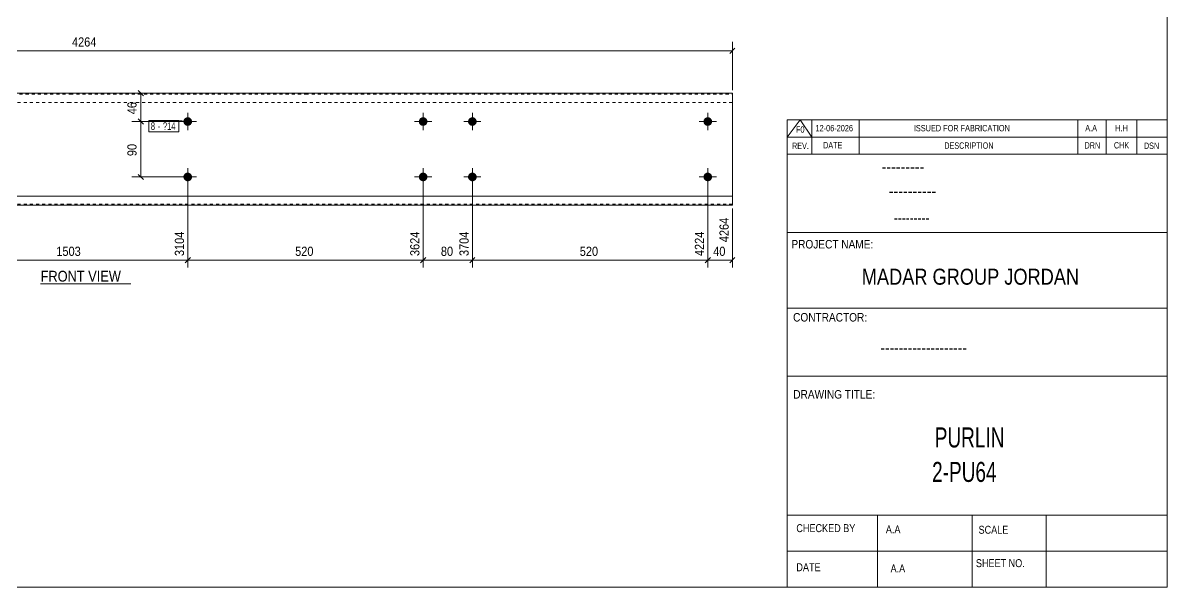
# Model space of a CAD drawing. Header units: millimetres. Extents: x 2 to 579, y 1 to 405.
# Drawn here: x 207.2 to 579, y 5 to 188.3 of the extents above; entities that cross this region are included whole.
import ezdxf

# ---------------------------------------------------------------- set-up
doc = ezdxf.new("R2010")
doc.units = ezdxf.units.MM
doc.linetypes.add('XKITLINE00', pattern=[0])
doc.linetypes.add('XKITLINE01', pattern=[4, 1, -1, 1, -1])
for name, color, linetype, lineweight in [('Bolt', 3, 'Continuous', 0), ('BoltMark', 7, 'Continuous', 0), ('Dimensions', 7, 'Continuous', 0), ('DrawingSheet', 5, 'Continuous', 0), ('OtherObjectType', 7, 'Continuous', 0), ('Part', 2, 'Continuous', 0)]:
    doc.layers.add(name, color=color, linetype=linetype, lineweight=lineweight)
doc.styles.add('@ARIAL_UNICODE_MS_BOLD', font='ARIAL.TTF')
doc.styles.add('ARIAL', font='ARIAL.TTF')
doc.styles.add('ARIAL_NARROW', font='ARIALN.TTF')
doc.styles.add('COMIC_SANS_MS_BOLD', font='COMICBD.TTF')
doc.styles.add('SWIS721_EX_BT', font='ARIAL.TTF')
doc.styles.add('SWISSE', font='ARIAL.TTF')

# ---------------------------------------------------------------- blocks, each defined once
blk = doc.blocks.new('*A3')
at = {"layer": 'Bolt'}
for points in [[(262.17, 156.2), (262.17, 156.17), (262.17, 156.13), (262.16, 156.1), (262.16, 156.06), (262.15, 156.03), (262.15, 156), (262.14, 155.96), (262.14, 155.93), (262.13, 155.9), (262.12, 155.86), (262.11, 155.83), (262.1, 155.8), (262.09, 155.76), (262.08, 155.73), (262.06, 155.7), (262.05, 155.67), (262.04, 155.64), (262.02, 155.61), (262, 155.58), (261.99, 155.55), (261.97, 155.52), (261.95, 155.49), (261.93, 155.46), (261.91, 155.43), (261.89, 155.4), (261.87, 155.37), (261.85, 155.35), (261.83, 155.32), (261.81, 155.3), (261.78, 155.27), (261.76, 155.25), (261.74, 155.22), (261.71, 155.2), (261.68, 155.18), (261.66, 155.15), (261.63, 155.13), (261.6, 155.11), (261.58, 155.09), (261.55, 155.07), (261.52, 155.05), (261.49, 155.03), (261.46, 155.02), (261.43, 155), (261.4, 154.99), (261.37, 154.97), (261.34, 154.96), (261.31, 154.94), (261.27, 154.93), (261.24, 154.92), (261.21, 154.91), (261.18, 154.9), (261.14, 154.89), (261.11, 154.88), (261.08, 154.87), (261.04, 154.86), (261.01, 154.86), (260.98, 154.85), (260.94, 154.85), (260.91, 154.84), (260.87, 154.84), (260.84, 154.84), (260.8, 154.84), (260.77, 154.84), (260.74, 154.84), (260.7, 154.84), (260.67, 154.84), (260.63, 154.84), (260.6, 154.85), (260.56, 154.85), (260.53, 154.86), (260.5, 154.86), (260.46, 154.87), (260.43, 154.88), (260.4, 154.89), (260.36, 154.9), (260.33, 154.91), (260.3, 154.92), (260.27, 154.93), (260.23, 154.94), (260.2, 154.96), (260.17, 154.97), (260.14, 154.99), (260.11, 155), (260.08, 155.02), (260.05, 155.03), (260.02, 155.05), (259.99, 155.07), (259.96, 155.09), (259.94, 155.11), (259.91, 155.13), (259.88, 155.15), (259.86, 155.18), (259.83, 155.2), (259.8, 155.22), (259.78, 155.25), (259.76, 155.27), (259.73, 155.3), (259.71, 155.32), (259.69, 155.35), (259.67, 155.37), (259.65, 155.4), (259.63, 155.43), (259.61, 155.46), (259.59, 155.49), (259.57, 155.52), (259.55, 155.55), (259.53, 155.58), (259.52, 155.61), (259.5, 155.64), (259.49, 155.67), (259.48, 155.7), (259.46, 155.73), (259.45, 155.76), (259.44, 155.8), (259.43, 155.83), (259.42, 155.86), (259.41, 155.9), (259.4, 155.93), (259.4, 155.96), (259.39, 156), (259.38, 156.03), (259.38, 156.06), (259.38, 156.1), (259.37, 156.13), (259.37, 156.17), (259.37, 156.2), (259.37, 156.24), (259.37, 156.27), (259.37, 156.3), (259.37, 156.34), (259.38, 156.37), (259.38, 156.41), (259.38, 156.44), (259.39, 156.48), (259.4, 156.51), (259.4, 156.54), (259.41, 156.58), (259.42, 156.61), (259.43, 156.64), (259.44, 156.67), (259.45, 156.71), (259.46, 156.74), (259.48, 156.77), (259.49, 156.8), (259.5, 156.83), (259.52, 156.87), (259.53, 156.9), (259.55, 156.93), (259.57, 156.96), (259.59, 156.98), (259.61, 157.01), (259.63, 157.04), (259.65, 157.07), (259.67, 157.1), (259.69, 157.12), (259.71, 157.15), (259.73, 157.18), (259.76, 157.2), (259.78, 157.23), (259.8, 157.25), (259.83, 157.27), (259.86, 157.3), (259.88, 157.32), (259.91, 157.34), (259.94, 157.36), (259.96, 157.38), (259.99, 157.4), (260.02, 157.42), (260.05, 157.44), (260.08, 157.45), (260.11, 157.47), (260.14, 157.49), (260.17, 157.5), (260.2, 157.52), (260.23, 157.53), (260.27, 157.54), (260.3, 157.55), (260.33, 157.57), (260.36, 157.58), (260.4, 157.59), (260.43, 157.59), (260.46, 157.6), (260.5, 157.61), (260.53, 157.62), (260.56, 157.62), (260.6, 157.63), (260.63, 157.63), (260.67, 157.63), (260.7, 157.63), (260.74, 157.64), (260.77, 157.64), (260.8, 157.64), (260.84, 157.63), (260.87, 157.63), (260.91, 157.63), (260.94, 157.63), (260.98, 157.62), (261.01, 157.62), (261.04, 157.61), (261.08, 157.6), (261.11, 157.59), (261.14, 157.59), (261.18, 157.58), (261.21, 157.57), (261.24, 157.55), (261.27, 157.54), (261.31, 157.53), (261.34, 157.52), (261.37, 157.5), (261.4, 157.49), (261.43, 157.47), (261.46, 157.45), (261.49, 157.44), (261.52, 157.42), (261.55, 157.4), (261.58, 157.38), (261.6, 157.36), (261.63, 157.34), (261.66, 157.32), (261.68, 157.3), (261.71, 157.27), (261.74, 157.25), (261.76, 157.23), (261.78, 157.2), (261.81, 157.18), (261.83, 157.15), (261.85, 157.12), (261.87, 157.1), (261.89, 157.07), (261.91, 157.04), (261.93, 157.01), (261.95, 156.98), (261.97, 156.96), (261.99, 156.93), (262, 156.9), (262.02, 156.87), (262.04, 156.83), (262.05, 156.8), (262.06, 156.77), (262.08, 156.74), (262.09, 156.71), (262.1, 156.67), (262.11, 156.64), (262.12, 156.61), (262.13, 156.58), (262.14, 156.54), (262.14, 156.51), (262.15, 156.48), (262.15, 156.44), (262.16, 156.41), (262.16, 156.37), (262.17, 156.34), (262.17, 156.3), (262.17, 156.27), (262.17, 156.24)], [(431.14, 156.2), (431.14, 156.17), (431.14, 156.13), (431.14, 156.1), (431.13, 156.06), (431.13, 156.03), (431.12, 156), (431.12, 155.96), (431.11, 155.93), (431.1, 155.9), (431.09, 155.86), (431.09, 155.83), (431.07, 155.8), (431.06, 155.76), (431.05, 155.73), (431.04, 155.7), (431.03, 155.67), (431.01, 155.64), (431, 155.61), (430.98, 155.58), (430.96, 155.55), (430.95, 155.52), (430.93, 155.49), (430.91, 155.46), (430.89, 155.43), (430.87, 155.4), (430.85, 155.37), (430.83, 155.35), (430.81, 155.32), (430.78, 155.3), (430.76, 155.27), (430.74, 155.25), (430.71, 155.22), (430.69, 155.2), (430.66, 155.18), (430.63, 155.15), (430.61, 155.13), (430.58, 155.11), (430.55, 155.09), (430.52, 155.07), (430.49, 155.05), (430.47, 155.03), (430.44, 155.02), (430.41, 155), (430.37, 154.99), (430.34, 154.97), (430.31, 154.96), (430.28, 154.94), (430.25, 154.93), (430.22, 154.92), (430.18, 154.91), (430.15, 154.9), (430.12, 154.89), (430.09, 154.88), (430.05, 154.87), (430.02, 154.86), (429.98, 154.86), (429.95, 154.85), (429.92, 154.85), (429.88, 154.84), (429.85, 154.84), (429.81, 154.84), (429.78, 154.84), (429.75, 154.84), (429.71, 154.84), (429.68, 154.84), (429.64, 154.84), (429.61, 154.84), (429.57, 154.85), (429.54, 154.85), (429.51, 154.86), (429.47, 154.86), (429.44, 154.87), (429.41, 154.88), (429.37, 154.89), (429.34, 154.9), (429.31, 154.91), (429.27, 154.92), (429.24, 154.93), (429.21, 154.94), (429.18, 154.96), (429.15, 154.97), (429.12, 154.99), (429.09, 155), (429.06, 155.02), (429.03, 155.03), (429, 155.05), (428.97, 155.07), (428.94, 155.09), (428.91, 155.11), (428.88, 155.13), (428.86, 155.15), (428.83, 155.18), (428.81, 155.2), (428.78, 155.22), (428.76, 155.25), (428.73, 155.27), (428.71, 155.3), (428.69, 155.32), (428.66, 155.35), (428.64, 155.37), (428.62, 155.4), (428.6, 155.43), (428.58, 155.46), (428.56, 155.49), (428.54, 155.52), (428.53, 155.55), (428.51, 155.58), (428.49, 155.61), (428.48, 155.64), (428.47, 155.67), (428.45, 155.7), (428.44, 155.73), (428.43, 155.76), (428.42, 155.8), (428.41, 155.83), (428.4, 155.86), (428.39, 155.9), (428.38, 155.93), (428.37, 155.96), (428.37, 156), (428.36, 156.03), (428.36, 156.06), (428.35, 156.1), (428.35, 156.13), (428.35, 156.17), (428.35, 156.2), (428.35, 156.24), (428.35, 156.27), (428.35, 156.3), (428.35, 156.34), (428.35, 156.37), (428.36, 156.41), (428.36, 156.44), (428.37, 156.48), (428.37, 156.51), (428.38, 156.54), (428.39, 156.58), (428.4, 156.61), (428.41, 156.64), (428.42, 156.67), (428.43, 156.71), (428.44, 156.74), (428.45, 156.77), (428.47, 156.8), (428.48, 156.83), (428.49, 156.87), (428.51, 156.9), (428.53, 156.93), (428.54, 156.96), (428.56, 156.98), (428.58, 157.01), (428.6, 157.04), (428.62, 157.07), (428.64, 157.1), (428.66, 157.12), (428.69, 157.15), (428.71, 157.18), (428.73, 157.2), (428.76, 157.23), (428.78, 157.25), (428.81, 157.27), (428.83, 157.3), (428.86, 157.32), (428.88, 157.34), (428.91, 157.36), (428.94, 157.38), (428.97, 157.4), (429, 157.42), (429.03, 157.44), (429.06, 157.45), (429.09, 157.47), (429.12, 157.49), (429.15, 157.5), (429.18, 157.52), (429.21, 157.53), (429.24, 157.54), (429.27, 157.55), (429.31, 157.57), (429.34, 157.58), (429.37, 157.59), (429.41, 157.59), (429.44, 157.6), (429.47, 157.61), (429.51, 157.62), (429.54, 157.62), (429.57, 157.63), (429.61, 157.63), (429.64, 157.63), (429.68, 157.63), (429.71, 157.64), (429.75, 157.64), (429.78, 157.64), (429.81, 157.63), (429.85, 157.63), (429.88, 157.63), (429.92, 157.63), (429.95, 157.62), (429.98, 157.62), (430.02, 157.61), (430.05, 157.6), (430.09, 157.59), (430.12, 157.59), (430.15, 157.58), (430.18, 157.57), (430.22, 157.55), (430.25, 157.54), (430.28, 157.53), (430.31, 157.52), (430.34, 157.5), (430.37, 157.49), (430.41, 157.47), (430.44, 157.45), (430.47, 157.44), (430.49, 157.42), (430.52, 157.4), (430.55, 157.38), (430.58, 157.36), (430.61, 157.34), (430.63, 157.32), (430.66, 157.3), (430.69, 157.27), (430.71, 157.25), (430.74, 157.23), (430.76, 157.2), (430.78, 157.18), (430.81, 157.15), (430.83, 157.12), (430.85, 157.1), (430.87, 157.07), (430.89, 157.04), (430.91, 157.01), (430.93, 156.98), (430.95, 156.96), (430.96, 156.93), (430.98, 156.9), (431, 156.87), (431.01, 156.83), (431.03, 156.8), (431.04, 156.77), (431.05, 156.74), (431.06, 156.71), (431.07, 156.67), (431.09, 156.64), (431.09, 156.61), (431.1, 156.58), (431.11, 156.54), (431.12, 156.51), (431.12, 156.48), (431.13, 156.44), (431.13, 156.41), (431.14, 156.37), (431.14, 156.34), (431.14, 156.3), (431.14, 156.27), (431.15, 156.24)], [(262.17, 138.2), (262.17, 138.17), (262.17, 138.13), (262.16, 138.1), (262.16, 138.06), (262.15, 138.03), (262.15, 138), (262.14, 137.96), (262.14, 137.93), (262.13, 137.9), (262.12, 137.86), (262.11, 137.83), (262.1, 137.8), (262.09, 137.76), (262.08, 137.73), (262.06, 137.7), (262.05, 137.67), (262.04, 137.64), (262.02, 137.61), (262, 137.58), (261.99, 137.55), (261.97, 137.52), (261.95, 137.49), (261.93, 137.46), (261.91, 137.43), (261.89, 137.4), (261.87, 137.37), (261.85, 137.35), (261.83, 137.32), (261.81, 137.3), (261.78, 137.27), (261.76, 137.25), (261.74, 137.22), (261.71, 137.2), (261.68, 137.18), (261.66, 137.15), (261.63, 137.13), (261.6, 137.11), (261.58, 137.09), (261.55, 137.07), (261.52, 137.05), (261.49, 137.03), (261.46, 137.02), (261.43, 137), (261.4, 136.99), (261.37, 136.97), (261.34, 136.96), (261.31, 136.94), (261.27, 136.93), (261.24, 136.92), (261.21, 136.91), (261.18, 136.9), (261.14, 136.89), (261.11, 136.88), (261.08, 136.87), (261.04, 136.86), (261.01, 136.86), (260.98, 136.85), (260.94, 136.85), (260.91, 136.84), (260.87, 136.84), (260.84, 136.84), (260.8, 136.84), (260.77, 136.84), (260.74, 136.84), (260.7, 136.84), (260.67, 136.84), (260.63, 136.84), (260.6, 136.85), (260.56, 136.85), (260.53, 136.86), (260.5, 136.86), (260.46, 136.87), (260.43, 136.88), (260.4, 136.89), (260.36, 136.9), (260.33, 136.91), (260.3, 136.92), (260.27, 136.93), (260.23, 136.94), (260.2, 136.96), (260.17, 136.97), (260.14, 136.99), (260.11, 137), (260.08, 137.02), (260.05, 137.03), (260.02, 137.05), (259.99, 137.07), (259.96, 137.09), (259.94, 137.11), (259.91, 137.13), (259.88, 137.15), (259.86, 137.18), (259.83, 137.2), (259.8, 137.22), (259.78, 137.25), (259.76, 137.27), (259.73, 137.3), (259.71, 137.32), (259.69, 137.35), (259.67, 137.37), (259.65, 137.4), (259.63, 137.43), (259.61, 137.46), (259.59, 137.49), (259.57, 137.52), (259.55, 137.55), (259.53, 137.58), (259.52, 137.61), (259.5, 137.64), (259.49, 137.67), (259.48, 137.7), (259.46, 137.73), (259.45, 137.76), (259.44, 137.8), (259.43, 137.83), (259.42, 137.86), (259.41, 137.9), (259.4, 137.93), (259.4, 137.96), (259.39, 138), (259.38, 138.03), (259.38, 138.06), (259.38, 138.1), (259.37, 138.13), (259.37, 138.17), (259.37, 138.2), (259.37, 138.24), (259.37, 138.27), (259.37, 138.3), (259.37, 138.34), (259.38, 138.37), (259.38, 138.41), (259.38, 138.44), (259.39, 138.48), (259.4, 138.51), (259.4, 138.54), (259.41, 138.58), (259.42, 138.61), (259.43, 138.64), (259.44, 138.67), (259.45, 138.71), (259.46, 138.74), (259.48, 138.77), (259.49, 138.8), (259.5, 138.83), (259.52, 138.87), (259.53, 138.9), (259.55, 138.93), (259.57, 138.96), (259.59, 138.98), (259.61, 139.01), (259.63, 139.04), (259.65, 139.07), (259.67, 139.1), (259.69, 139.12), (259.71, 139.15), (259.73, 139.18), (259.76, 139.2), (259.78, 139.23), (259.8, 139.25), (259.83, 139.27), (259.86, 139.3), (259.88, 139.32), (259.91, 139.34), (259.94, 139.36), (259.96, 139.38), (259.99, 139.4), (260.02, 139.42), (260.05, 139.44), (260.08, 139.45), (260.11, 139.47), (260.14, 139.49), (260.17, 139.5), (260.2, 139.52), (260.23, 139.53), (260.27, 139.54), (260.3, 139.55), (260.33, 139.57), (260.36, 139.58), (260.4, 139.59), (260.43, 139.59), (260.46, 139.6), (260.5, 139.61), (260.53, 139.62), (260.56, 139.62), (260.6, 139.63), (260.63, 139.63), (260.67, 139.63), (260.7, 139.63), (260.74, 139.64), (260.77, 139.64), (260.8, 139.64), (260.84, 139.63), (260.87, 139.63), (260.91, 139.63), (260.94, 139.63), (260.98, 139.62), (261.01, 139.62), (261.04, 139.61), (261.08, 139.6), (261.11, 139.59), (261.14, 139.59), (261.18, 139.58), (261.21, 139.57), (261.24, 139.55), (261.27, 139.54), (261.31, 139.53), (261.34, 139.52), (261.37, 139.5), (261.4, 139.49), (261.43, 139.47), (261.46, 139.45), (261.49, 139.44), (261.52, 139.42), (261.55, 139.4), (261.58, 139.38), (261.6, 139.36), (261.63, 139.34), (261.66, 139.32), (261.68, 139.3), (261.71, 139.27), (261.74, 139.25), (261.76, 139.23), (261.78, 139.2), (261.81, 139.18), (261.83, 139.15), (261.85, 139.12), (261.87, 139.1), (261.89, 139.07), (261.91, 139.04), (261.93, 139.01), (261.95, 138.98), (261.97, 138.96), (261.99, 138.93), (262, 138.9), (262.02, 138.87), (262.04, 138.83), (262.05, 138.8), (262.06, 138.77), (262.08, 138.74), (262.09, 138.71), (262.1, 138.67), (262.11, 138.64), (262.12, 138.61), (262.13, 138.58), (262.14, 138.54), (262.14, 138.51), (262.15, 138.48), (262.15, 138.44), (262.16, 138.41), (262.16, 138.37), (262.17, 138.34), (262.17, 138.3), (262.17, 138.27), (262.17, 138.24)], [(431.14, 138.2), (431.14, 138.17), (431.14, 138.13), (431.14, 138.1), (431.13, 138.06), (431.13, 138.03), (431.12, 138), (431.12, 137.96), (431.11, 137.93), (431.1, 137.9), (431.09, 137.86), (431.09, 137.83), (431.07, 137.8), (431.06, 137.76), (431.05, 137.73), (431.04, 137.7), (431.03, 137.67), (431.01, 137.64), (431, 137.61), (430.98, 137.58), (430.96, 137.55), (430.95, 137.52), (430.93, 137.49), (430.91, 137.46), (430.89, 137.43), (430.87, 137.4), (430.85, 137.37), (430.83, 137.35), (430.81, 137.32), (430.78, 137.3), (430.76, 137.27), (430.74, 137.25), (430.71, 137.22), (430.69, 137.2), (430.66, 137.18), (430.63, 137.15), (430.61, 137.13), (430.58, 137.11), (430.55, 137.09), (430.52, 137.07), (430.49, 137.05), (430.47, 137.03), (430.44, 137.02), (430.41, 137), (430.37, 136.99), (430.34, 136.97), (430.31, 136.96), (430.28, 136.94), (430.25, 136.93), (430.22, 136.92), (430.18, 136.91), (430.15, 136.9), (430.12, 136.89), (430.09, 136.88), (430.05, 136.87), (430.02, 136.86), (429.98, 136.86), (429.95, 136.85), (429.92, 136.85), (429.88, 136.84), (429.85, 136.84), (429.81, 136.84), (429.78, 136.84), (429.75, 136.84), (429.71, 136.84), (429.68, 136.84), (429.64, 136.84), (429.61, 136.84), (429.57, 136.85), (429.54, 136.85), (429.51, 136.86), (429.47, 136.86), (429.44, 136.87), (429.41, 136.88), (429.37, 136.89), (429.34, 136.9), (429.31, 136.91), (429.27, 136.92), (429.24, 136.93), (429.21, 136.94), (429.18, 136.96), (429.15, 136.97), (429.12, 136.99), (429.09, 137), (429.06, 137.02), (429.03, 137.03), (429, 137.05), (428.97, 137.07), (428.94, 137.09), (428.91, 137.11), (428.88, 137.13), (428.86, 137.15), (428.83, 137.18), (428.81, 137.2), (428.78, 137.22), (428.76, 137.25), (428.73, 137.27), (428.71, 137.3), (428.69, 137.32), (428.66, 137.35), (428.64, 137.37), (428.62, 137.4), (428.6, 137.43), (428.58, 137.46), (428.56, 137.49), (428.54, 137.52), (428.53, 137.55), (428.51, 137.58), (428.49, 137.61), (428.48, 137.64), (428.47, 137.67), (428.45, 137.7), (428.44, 137.73), (428.43, 137.76), (428.42, 137.8), (428.41, 137.83), (428.4, 137.86), (428.39, 137.9), (428.38, 137.93), (428.37, 137.96), (428.37, 138), (428.36, 138.03), (428.36, 138.06), (428.35, 138.1), (428.35, 138.13), (428.35, 138.17), (428.35, 138.2), (428.35, 138.24), (428.35, 138.27), (428.35, 138.3), (428.35, 138.34), (428.35, 138.37), (428.36, 138.41), (428.36, 138.44), (428.37, 138.48), (428.37, 138.51), (428.38, 138.54), (428.39, 138.58), (428.4, 138.61), (428.41, 138.64), (428.42, 138.67), (428.43, 138.71), (428.44, 138.74), (428.45, 138.77), (428.47, 138.8), (428.48, 138.83), (428.49, 138.87), (428.51, 138.9), (428.53, 138.93), (428.54, 138.96), (428.56, 138.98), (428.58, 139.01), (428.6, 139.04), (428.62, 139.07), (428.64, 139.1), (428.66, 139.12), (428.69, 139.15), (428.71, 139.18), (428.73, 139.2), (428.76, 139.23), (428.78, 139.25), (428.81, 139.27), (428.83, 139.3), (428.86, 139.32), (428.88, 139.34), (428.91, 139.36), (428.94, 139.38), (428.97, 139.4), (429, 139.42), (429.03, 139.44), (429.06, 139.45), (429.09, 139.47), (429.12, 139.49), (429.15, 139.5), (429.18, 139.52), (429.21, 139.53), (429.24, 139.54), (429.27, 139.55), (429.31, 139.57), (429.34, 139.58), (429.37, 139.59), (429.41, 139.59), (429.44, 139.6), (429.47, 139.61), (429.51, 139.62), (429.54, 139.62), (429.57, 139.63), (429.61, 139.63), (429.64, 139.63), (429.68, 139.63), (429.71, 139.64), (429.75, 139.64), (429.78, 139.64), (429.81, 139.63), (429.85, 139.63), (429.88, 139.63), (429.92, 139.63), (429.95, 139.62), (429.98, 139.62), (430.02, 139.61), (430.05, 139.6), (430.09, 139.59), (430.12, 139.59), (430.15, 139.58), (430.18, 139.57), (430.22, 139.55), (430.25, 139.54), (430.28, 139.53), (430.31, 139.52), (430.34, 139.5), (430.37, 139.49), (430.41, 139.47), (430.44, 139.45), (430.47, 139.44), (430.49, 139.42), (430.52, 139.4), (430.55, 139.38), (430.58, 139.36), (430.61, 139.34), (430.63, 139.32), (430.66, 139.3), (430.69, 139.27), (430.71, 139.25), (430.74, 139.23), (430.76, 139.2), (430.78, 139.18), (430.81, 139.15), (430.83, 139.12), (430.85, 139.1), (430.87, 139.07), (430.89, 139.04), (430.91, 139.01), (430.93, 138.98), (430.95, 138.96), (430.96, 138.93), (430.98, 138.9), (431, 138.87), (431.01, 138.83), (431.03, 138.8), (431.04, 138.77), (431.05, 138.74), (431.06, 138.71), (431.07, 138.67), (431.09, 138.64), (431.09, 138.61), (431.1, 138.58), (431.11, 138.54), (431.12, 138.51), (431.12, 138.48), (431.13, 138.44), (431.13, 138.41), (431.14, 138.37), (431.14, 138.34), (431.14, 138.3), (431.14, 138.27), (431.15, 138.24)]]:
    blk.add_hatch(color=3, dxfattribs=at).paths.add_polyline_path(points, flags=17)
at = {"layer": 'Bolt', "color": 3, "linetype": 'XKITLINE00', "lineweight": 0}
for p, q in [((263.57, 156.24), (257.97, 156.24)), ((260.77, 159.04), (260.77, 153.44)), ((432.55, 156.24), (426.95, 156.24)), ((429.75, 159.04), (429.75, 153.44)), ((263.57, 138.24), (257.97, 138.24)), ((260.77, 141.04), (260.77, 135.44)), ((432.55, 138.24), (426.95, 138.24)), ((429.75, 141.04), (429.75, 135.44))]:
    blk.add_line(p, q, dxfattribs=at)
blk = doc.blocks.new('*A4')
at = {"layer": 'Bolt'}
for points in [[(338.66, 156.2), (338.66, 156.17), (338.65, 156.13), (338.65, 156.1), (338.65, 156.06), (338.64, 156.03), (338.64, 156), (338.63, 155.96), (338.62, 155.93), (338.62, 155.9), (338.61, 155.86), (338.6, 155.83), (338.59, 155.8), (338.58, 155.76), (338.56, 155.73), (338.55, 155.7), (338.54, 155.67), (338.52, 155.64), (338.51, 155.61), (338.49, 155.58), (338.48, 155.55), (338.46, 155.52), (338.44, 155.49), (338.42, 155.46), (338.4, 155.43), (338.38, 155.4), (338.36, 155.37), (338.34, 155.35), (338.32, 155.32), (338.29, 155.3), (338.27, 155.27), (338.25, 155.25), (338.22, 155.22), (338.2, 155.2), (338.17, 155.18), (338.15, 155.15), (338.12, 155.13), (338.09, 155.11), (338.06, 155.09), (338.04, 155.07), (338.01, 155.05), (337.98, 155.03), (337.95, 155.02), (337.92, 155), (337.89, 154.99), (337.86, 154.97), (337.82, 154.96), (337.79, 154.94), (337.76, 154.93), (337.73, 154.92), (337.7, 154.91), (337.66, 154.9), (337.63, 154.89), (337.6, 154.88), (337.56, 154.87), (337.53, 154.86), (337.5, 154.86), (337.46, 154.85), (337.43, 154.85), (337.39, 154.84), (337.36, 154.84), (337.33, 154.84), (337.29, 154.84), (337.26, 154.84), (337.22, 154.84), (337.19, 154.84), (337.15, 154.84), (337.12, 154.84), (337.09, 154.85), (337.05, 154.85), (337.02, 154.86), (336.98, 154.86), (336.95, 154.87), (336.92, 154.88), (336.88, 154.89), (336.85, 154.9), (336.82, 154.91), (336.79, 154.92), (336.75, 154.93), (336.72, 154.94), (336.69, 154.96), (336.66, 154.97), (336.63, 154.99), (336.6, 155), (336.57, 155.02), (336.54, 155.03), (336.51, 155.05), (336.48, 155.07), (336.45, 155.09), (336.42, 155.11), (336.4, 155.13), (336.37, 155.15), (336.34, 155.18), (336.32, 155.2), (336.29, 155.22), (336.27, 155.25), (336.24, 155.27), (336.22, 155.3), (336.2, 155.32), (336.18, 155.35), (336.15, 155.37), (336.13, 155.4), (336.11, 155.43), (336.09, 155.46), (336.07, 155.49), (336.06, 155.52), (336.04, 155.55), (336.02, 155.58), (336.01, 155.61), (335.99, 155.64), (335.98, 155.67), (335.96, 155.7), (335.95, 155.73), (335.94, 155.76), (335.93, 155.8), (335.92, 155.83), (335.91, 155.86), (335.9, 155.9), (335.89, 155.93), (335.88, 155.96), (335.88, 156), (335.87, 156.03), (335.87, 156.06), (335.86, 156.1), (335.86, 156.13), (335.86, 156.17), (335.86, 156.2), (335.86, 156.24), (335.86, 156.27), (335.86, 156.3), (335.86, 156.34), (335.86, 156.37), (335.87, 156.41), (335.87, 156.44), (335.88, 156.48), (335.88, 156.51), (335.89, 156.54), (335.9, 156.58), (335.91, 156.61), (335.92, 156.64), (335.93, 156.67), (335.94, 156.71), (335.95, 156.74), (335.96, 156.77), (335.98, 156.8), (335.99, 156.83), (336.01, 156.87), (336.02, 156.9), (336.04, 156.93), (336.06, 156.96), (336.07, 156.98), (336.09, 157.01), (336.11, 157.04), (336.13, 157.07), (336.15, 157.1), (336.18, 157.12), (336.2, 157.15), (336.22, 157.18), (336.24, 157.2), (336.27, 157.23), (336.29, 157.25), (336.32, 157.27), (336.34, 157.3), (336.37, 157.32), (336.4, 157.34), (336.42, 157.36), (336.45, 157.38), (336.48, 157.4), (336.51, 157.42), (336.54, 157.44), (336.57, 157.45), (336.6, 157.47), (336.63, 157.49), (336.66, 157.5), (336.69, 157.52), (336.72, 157.53), (336.75, 157.54), (336.79, 157.55), (336.82, 157.57), (336.85, 157.58), (336.88, 157.59), (336.92, 157.59), (336.95, 157.6), (336.98, 157.61), (337.02, 157.62), (337.05, 157.62), (337.09, 157.63), (337.12, 157.63), (337.15, 157.63), (337.19, 157.63), (337.22, 157.64), (337.26, 157.64), (337.29, 157.64), (337.33, 157.63), (337.36, 157.63), (337.39, 157.63), (337.43, 157.63), (337.46, 157.62), (337.5, 157.62), (337.53, 157.61), (337.56, 157.6), (337.6, 157.59), (337.63, 157.59), (337.66, 157.58), (337.7, 157.57), (337.73, 157.55), (337.76, 157.54), (337.79, 157.53), (337.82, 157.52), (337.86, 157.5), (337.89, 157.49), (337.92, 157.47), (337.95, 157.45), (337.98, 157.44), (338.01, 157.42), (338.04, 157.4), (338.06, 157.38), (338.09, 157.36), (338.12, 157.34), (338.15, 157.32), (338.17, 157.3), (338.2, 157.27), (338.22, 157.25), (338.25, 157.23), (338.27, 157.2), (338.29, 157.18), (338.32, 157.15), (338.34, 157.12), (338.36, 157.1), (338.38, 157.07), (338.4, 157.04), (338.42, 157.01), (338.44, 156.98), (338.46, 156.96), (338.48, 156.93), (338.49, 156.9), (338.51, 156.87), (338.52, 156.83), (338.54, 156.8), (338.55, 156.77), (338.56, 156.74), (338.58, 156.71), (338.59, 156.67), (338.6, 156.64), (338.61, 156.61), (338.62, 156.58), (338.62, 156.54), (338.63, 156.51), (338.64, 156.48), (338.64, 156.44), (338.65, 156.41), (338.65, 156.37), (338.65, 156.34), (338.66, 156.3), (338.66, 156.27), (338.66, 156.24)], [(354.66, 156.2), (354.66, 156.17), (354.65, 156.13), (354.65, 156.1), (354.65, 156.06), (354.64, 156.03), (354.64, 156), (354.63, 155.96), (354.62, 155.93), (354.62, 155.9), (354.61, 155.86), (354.6, 155.83), (354.59, 155.8), (354.58, 155.76), (354.56, 155.73), (354.55, 155.7), (354.54, 155.67), (354.52, 155.64), (354.51, 155.61), (354.49, 155.58), (354.48, 155.55), (354.46, 155.52), (354.44, 155.49), (354.42, 155.46), (354.4, 155.43), (354.38, 155.4), (354.36, 155.37), (354.34, 155.35), (354.32, 155.32), (354.29, 155.3), (354.27, 155.27), (354.25, 155.25), (354.22, 155.22), (354.2, 155.2), (354.17, 155.18), (354.15, 155.15), (354.12, 155.13), (354.09, 155.11), (354.06, 155.09), (354.04, 155.07), (354.01, 155.05), (353.98, 155.03), (353.95, 155.02), (353.92, 155), (353.89, 154.99), (353.86, 154.97), (353.82, 154.96), (353.79, 154.94), (353.76, 154.93), (353.73, 154.92), (353.7, 154.91), (353.66, 154.9), (353.63, 154.89), (353.6, 154.88), (353.56, 154.87), (353.53, 154.86), (353.5, 154.86), (353.46, 154.85), (353.43, 154.85), (353.39, 154.84), (353.36, 154.84), (353.33, 154.84), (353.29, 154.84), (353.26, 154.84), (353.22, 154.84), (353.19, 154.84), (353.15, 154.84), (353.12, 154.84), (353.09, 154.85), (353.05, 154.85), (353.02, 154.86), (352.98, 154.86), (352.95, 154.87), (352.92, 154.88), (352.88, 154.89), (352.85, 154.9), (352.82, 154.91), (352.79, 154.92), (352.75, 154.93), (352.72, 154.94), (352.69, 154.96), (352.66, 154.97), (352.63, 154.99), (352.6, 155), (352.57, 155.02), (352.54, 155.03), (352.51, 155.05), (352.48, 155.07), (352.45, 155.09), (352.42, 155.11), (352.4, 155.13), (352.37, 155.15), (352.34, 155.18), (352.32, 155.2), (352.29, 155.22), (352.27, 155.25), (352.24, 155.27), (352.22, 155.3), (352.2, 155.32), (352.18, 155.35), (352.15, 155.37), (352.13, 155.4), (352.11, 155.43), (352.09, 155.46), (352.07, 155.49), (352.06, 155.52), (352.04, 155.55), (352.02, 155.58), (352.01, 155.61), (351.99, 155.64), (351.98, 155.67), (351.96, 155.7), (351.95, 155.73), (351.94, 155.76), (351.93, 155.8), (351.92, 155.83), (351.91, 155.86), (351.9, 155.9), (351.89, 155.93), (351.88, 155.96), (351.88, 156), (351.87, 156.03), (351.87, 156.06), (351.86, 156.1), (351.86, 156.13), (351.86, 156.17), (351.86, 156.2), (351.86, 156.24), (351.86, 156.27), (351.86, 156.3), (351.86, 156.34), (351.86, 156.37), (351.87, 156.41), (351.87, 156.44), (351.88, 156.48), (351.88, 156.51), (351.89, 156.54), (351.9, 156.58), (351.91, 156.61), (351.92, 156.64), (351.93, 156.67), (351.94, 156.71), (351.95, 156.74), (351.96, 156.77), (351.98, 156.8), (351.99, 156.83), (352.01, 156.87), (352.02, 156.9), (352.04, 156.93), (352.06, 156.96), (352.07, 156.98), (352.09, 157.01), (352.11, 157.04), (352.13, 157.07), (352.15, 157.1), (352.18, 157.12), (352.2, 157.15), (352.22, 157.18), (352.24, 157.2), (352.27, 157.23), (352.29, 157.25), (352.32, 157.27), (352.34, 157.3), (352.37, 157.32), (352.4, 157.34), (352.42, 157.36), (352.45, 157.38), (352.48, 157.4), (352.51, 157.42), (352.54, 157.44), (352.57, 157.45), (352.6, 157.47), (352.63, 157.49), (352.66, 157.5), (352.69, 157.52), (352.72, 157.53), (352.75, 157.54), (352.79, 157.55), (352.82, 157.57), (352.85, 157.58), (352.88, 157.59), (352.92, 157.59), (352.95, 157.6), (352.98, 157.61), (353.02, 157.62), (353.05, 157.62), (353.09, 157.63), (353.12, 157.63), (353.15, 157.63), (353.19, 157.63), (353.22, 157.64), (353.26, 157.64), (353.29, 157.64), (353.33, 157.63), (353.36, 157.63), (353.39, 157.63), (353.43, 157.63), (353.46, 157.62), (353.5, 157.62), (353.53, 157.61), (353.56, 157.6), (353.6, 157.59), (353.63, 157.59), (353.66, 157.58), (353.7, 157.57), (353.73, 157.55), (353.76, 157.54), (353.79, 157.53), (353.82, 157.52), (353.86, 157.5), (353.89, 157.49), (353.92, 157.47), (353.95, 157.45), (353.98, 157.44), (354.01, 157.42), (354.04, 157.4), (354.06, 157.38), (354.09, 157.36), (354.12, 157.34), (354.15, 157.32), (354.17, 157.3), (354.2, 157.27), (354.22, 157.25), (354.25, 157.23), (354.27, 157.2), (354.29, 157.18), (354.32, 157.15), (354.34, 157.12), (354.36, 157.1), (354.38, 157.07), (354.4, 157.04), (354.42, 157.01), (354.44, 156.98), (354.46, 156.96), (354.48, 156.93), (354.49, 156.9), (354.51, 156.87), (354.52, 156.83), (354.54, 156.8), (354.55, 156.77), (354.56, 156.74), (354.58, 156.71), (354.59, 156.67), (354.6, 156.64), (354.61, 156.61), (354.62, 156.58), (354.62, 156.54), (354.63, 156.51), (354.64, 156.48), (354.64, 156.44), (354.65, 156.41), (354.65, 156.37), (354.65, 156.34), (354.66, 156.3), (354.66, 156.27), (354.66, 156.24)], [(338.66, 138.2), (338.66, 138.17), (338.65, 138.13), (338.65, 138.1), (338.65, 138.06), (338.64, 138.03), (338.64, 138), (338.63, 137.96), (338.62, 137.93), (338.62, 137.9), (338.61, 137.86), (338.6, 137.83), (338.59, 137.8), (338.58, 137.76), (338.56, 137.73), (338.55, 137.7), (338.54, 137.67), (338.52, 137.64), (338.51, 137.61), (338.49, 137.58), (338.48, 137.55), (338.46, 137.52), (338.44, 137.49), (338.42, 137.46), (338.4, 137.43), (338.38, 137.4), (338.36, 137.37), (338.34, 137.35), (338.32, 137.32), (338.29, 137.3), (338.27, 137.27), (338.25, 137.25), (338.22, 137.22), (338.2, 137.2), (338.17, 137.18), (338.15, 137.15), (338.12, 137.13), (338.09, 137.11), (338.06, 137.09), (338.04, 137.07), (338.01, 137.05), (337.98, 137.03), (337.95, 137.02), (337.92, 137), (337.89, 136.99), (337.86, 136.97), (337.82, 136.96), (337.79, 136.94), (337.76, 136.93), (337.73, 136.92), (337.7, 136.91), (337.66, 136.9), (337.63, 136.89), (337.6, 136.88), (337.56, 136.87), (337.53, 136.86), (337.5, 136.86), (337.46, 136.85), (337.43, 136.85), (337.39, 136.84), (337.36, 136.84), (337.33, 136.84), (337.29, 136.84), (337.26, 136.84), (337.22, 136.84), (337.19, 136.84), (337.15, 136.84), (337.12, 136.84), (337.09, 136.85), (337.05, 136.85), (337.02, 136.86), (336.98, 136.86), (336.95, 136.87), (336.92, 136.88), (336.88, 136.89), (336.85, 136.9), (336.82, 136.91), (336.79, 136.92), (336.75, 136.93), (336.72, 136.94), (336.69, 136.96), (336.66, 136.97), (336.63, 136.99), (336.6, 137), (336.57, 137.02), (336.54, 137.03), (336.51, 137.05), (336.48, 137.07), (336.45, 137.09), (336.42, 137.11), (336.4, 137.13), (336.37, 137.15), (336.34, 137.18), (336.32, 137.2), (336.29, 137.22), (336.27, 137.25), (336.24, 137.27), (336.22, 137.3), (336.2, 137.32), (336.18, 137.35), (336.15, 137.37), (336.13, 137.4), (336.11, 137.43), (336.09, 137.46), (336.07, 137.49), (336.06, 137.52), (336.04, 137.55), (336.02, 137.58), (336.01, 137.61), (335.99, 137.64), (335.98, 137.67), (335.96, 137.7), (335.95, 137.73), (335.94, 137.76), (335.93, 137.8), (335.92, 137.83), (335.91, 137.86), (335.9, 137.9), (335.89, 137.93), (335.88, 137.96), (335.88, 138), (335.87, 138.03), (335.87, 138.06), (335.86, 138.1), (335.86, 138.13), (335.86, 138.17), (335.86, 138.2), (335.86, 138.24), (335.86, 138.27), (335.86, 138.3), (335.86, 138.34), (335.86, 138.37), (335.87, 138.41), (335.87, 138.44), (335.88, 138.48), (335.88, 138.51), (335.89, 138.54), (335.9, 138.58), (335.91, 138.61), (335.92, 138.64), (335.93, 138.67), (335.94, 138.71), (335.95, 138.74), (335.96, 138.77), (335.98, 138.8), (335.99, 138.83), (336.01, 138.87), (336.02, 138.9), (336.04, 138.93), (336.06, 138.96), (336.07, 138.98), (336.09, 139.01), (336.11, 139.04), (336.13, 139.07), (336.15, 139.1), (336.18, 139.12), (336.2, 139.15), (336.22, 139.18), (336.24, 139.2), (336.27, 139.23), (336.29, 139.25), (336.32, 139.27), (336.34, 139.3), (336.37, 139.32), (336.4, 139.34), (336.42, 139.36), (336.45, 139.38), (336.48, 139.4), (336.51, 139.42), (336.54, 139.44), (336.57, 139.45), (336.6, 139.47), (336.63, 139.49), (336.66, 139.5), (336.69, 139.52), (336.72, 139.53), (336.75, 139.54), (336.79, 139.55), (336.82, 139.57), (336.85, 139.58), (336.88, 139.59), (336.92, 139.59), (336.95, 139.6), (336.98, 139.61), (337.02, 139.62), (337.05, 139.62), (337.09, 139.63), (337.12, 139.63), (337.15, 139.63), (337.19, 139.63), (337.22, 139.64), (337.26, 139.64), (337.29, 139.64), (337.33, 139.63), (337.36, 139.63), (337.39, 139.63), (337.43, 139.63), (337.46, 139.62), (337.5, 139.62), (337.53, 139.61), (337.56, 139.6), (337.6, 139.59), (337.63, 139.59), (337.66, 139.58), (337.7, 139.57), (337.73, 139.55), (337.76, 139.54), (337.79, 139.53), (337.82, 139.52), (337.86, 139.5), (337.89, 139.49), (337.92, 139.47), (337.95, 139.45), (337.98, 139.44), (338.01, 139.42), (338.04, 139.4), (338.06, 139.38), (338.09, 139.36), (338.12, 139.34), (338.15, 139.32), (338.17, 139.3), (338.2, 139.27), (338.22, 139.25), (338.25, 139.23), (338.27, 139.2), (338.29, 139.18), (338.32, 139.15), (338.34, 139.12), (338.36, 139.1), (338.38, 139.07), (338.4, 139.04), (338.42, 139.01), (338.44, 138.98), (338.46, 138.96), (338.48, 138.93), (338.49, 138.9), (338.51, 138.87), (338.52, 138.83), (338.54, 138.8), (338.55, 138.77), (338.56, 138.74), (338.58, 138.71), (338.59, 138.67), (338.6, 138.64), (338.61, 138.61), (338.62, 138.58), (338.62, 138.54), (338.63, 138.51), (338.64, 138.48), (338.64, 138.44), (338.65, 138.41), (338.65, 138.37), (338.65, 138.34), (338.66, 138.3), (338.66, 138.27), (338.66, 138.24)], [(354.66, 138.2), (354.66, 138.17), (354.65, 138.13), (354.65, 138.1), (354.65, 138.06), (354.64, 138.03), (354.64, 138), (354.63, 137.96), (354.62, 137.93), (354.62, 137.9), (354.61, 137.86), (354.6, 137.83), (354.59, 137.8), (354.58, 137.76), (354.56, 137.73), (354.55, 137.7), (354.54, 137.67), (354.52, 137.64), (354.51, 137.61), (354.49, 137.58), (354.48, 137.55), (354.46, 137.52), (354.44, 137.49), (354.42, 137.46), (354.4, 137.43), (354.38, 137.4), (354.36, 137.37), (354.34, 137.35), (354.32, 137.32), (354.29, 137.3), (354.27, 137.27), (354.25, 137.25), (354.22, 137.22), (354.2, 137.2), (354.17, 137.18), (354.15, 137.15), (354.12, 137.13), (354.09, 137.11), (354.06, 137.09), (354.04, 137.07), (354.01, 137.05), (353.98, 137.03), (353.95, 137.02), (353.92, 137), (353.89, 136.99), (353.86, 136.97), (353.82, 136.96), (353.79, 136.94), (353.76, 136.93), (353.73, 136.92), (353.7, 136.91), (353.66, 136.9), (353.63, 136.89), (353.6, 136.88), (353.56, 136.87), (353.53, 136.86), (353.5, 136.86), (353.46, 136.85), (353.43, 136.85), (353.39, 136.84), (353.36, 136.84), (353.33, 136.84), (353.29, 136.84), (353.26, 136.84), (353.22, 136.84), (353.19, 136.84), (353.15, 136.84), (353.12, 136.84), (353.09, 136.85), (353.05, 136.85), (353.02, 136.86), (352.98, 136.86), (352.95, 136.87), (352.92, 136.88), (352.88, 136.89), (352.85, 136.9), (352.82, 136.91), (352.79, 136.92), (352.75, 136.93), (352.72, 136.94), (352.69, 136.96), (352.66, 136.97), (352.63, 136.99), (352.6, 137), (352.57, 137.02), (352.54, 137.03), (352.51, 137.05), (352.48, 137.07), (352.45, 137.09), (352.42, 137.11), (352.4, 137.13), (352.37, 137.15), (352.34, 137.18), (352.32, 137.2), (352.29, 137.22), (352.27, 137.25), (352.24, 137.27), (352.22, 137.3), (352.2, 137.32), (352.18, 137.35), (352.15, 137.37), (352.13, 137.4), (352.11, 137.43), (352.09, 137.46), (352.07, 137.49), (352.06, 137.52), (352.04, 137.55), (352.02, 137.58), (352.01, 137.61), (351.99, 137.64), (351.98, 137.67), (351.96, 137.7), (351.95, 137.73), (351.94, 137.76), (351.93, 137.8), (351.92, 137.83), (351.91, 137.86), (351.9, 137.9), (351.89, 137.93), (351.88, 137.96), (351.88, 138), (351.87, 138.03), (351.87, 138.06), (351.86, 138.1), (351.86, 138.13), (351.86, 138.17), (351.86, 138.2), (351.86, 138.24), (351.86, 138.27), (351.86, 138.3), (351.86, 138.34), (351.86, 138.37), (351.87, 138.41), (351.87, 138.44), (351.88, 138.48), (351.88, 138.51), (351.89, 138.54), (351.9, 138.58), (351.91, 138.61), (351.92, 138.64), (351.93, 138.67), (351.94, 138.71), (351.95, 138.74), (351.96, 138.77), (351.98, 138.8), (351.99, 138.83), (352.01, 138.87), (352.02, 138.9), (352.04, 138.93), (352.06, 138.96), (352.07, 138.98), (352.09, 139.01), (352.11, 139.04), (352.13, 139.07), (352.15, 139.1), (352.18, 139.12), (352.2, 139.15), (352.22, 139.18), (352.24, 139.2), (352.27, 139.23), (352.29, 139.25), (352.32, 139.27), (352.34, 139.3), (352.37, 139.32), (352.4, 139.34), (352.42, 139.36), (352.45, 139.38), (352.48, 139.4), (352.51, 139.42), (352.54, 139.44), (352.57, 139.45), (352.6, 139.47), (352.63, 139.49), (352.66, 139.5), (352.69, 139.52), (352.72, 139.53), (352.75, 139.54), (352.79, 139.55), (352.82, 139.57), (352.85, 139.58), (352.88, 139.59), (352.92, 139.59), (352.95, 139.6), (352.98, 139.61), (353.02, 139.62), (353.05, 139.62), (353.09, 139.63), (353.12, 139.63), (353.15, 139.63), (353.19, 139.63), (353.22, 139.64), (353.26, 139.64), (353.29, 139.64), (353.33, 139.63), (353.36, 139.63), (353.39, 139.63), (353.43, 139.63), (353.46, 139.62), (353.5, 139.62), (353.53, 139.61), (353.56, 139.6), (353.6, 139.59), (353.63, 139.59), (353.66, 139.58), (353.7, 139.57), (353.73, 139.55), (353.76, 139.54), (353.79, 139.53), (353.82, 139.52), (353.86, 139.5), (353.89, 139.49), (353.92, 139.47), (353.95, 139.45), (353.98, 139.44), (354.01, 139.42), (354.04, 139.4), (354.06, 139.38), (354.09, 139.36), (354.12, 139.34), (354.15, 139.32), (354.17, 139.3), (354.2, 139.27), (354.22, 139.25), (354.25, 139.23), (354.27, 139.2), (354.29, 139.18), (354.32, 139.15), (354.34, 139.12), (354.36, 139.1), (354.38, 139.07), (354.4, 139.04), (354.42, 139.01), (354.44, 138.98), (354.46, 138.96), (354.48, 138.93), (354.49, 138.9), (354.51, 138.87), (354.52, 138.83), (354.54, 138.8), (354.55, 138.77), (354.56, 138.74), (354.58, 138.71), (354.59, 138.67), (354.6, 138.64), (354.61, 138.61), (354.62, 138.58), (354.62, 138.54), (354.63, 138.51), (354.64, 138.48), (354.64, 138.44), (354.65, 138.41), (354.65, 138.37), (354.65, 138.34), (354.66, 138.3), (354.66, 138.27), (354.66, 138.24)]]:
    blk.add_hatch(color=3, dxfattribs=at).paths.add_polyline_path(points, flags=17)
at = {"layer": 'Bolt', "color": 3, "linetype": 'XKITLINE00', "lineweight": 0}
for p, q in [((340.06, 156.24), (334.46, 156.24)), ((337.26, 159.04), (337.26, 153.44)), ((356.06, 156.24), (350.46, 156.24)), ((353.26, 159.04), (353.26, 153.44)), ((340.06, 138.24), (334.46, 138.24)), ((337.26, 141.04), (337.26, 135.44)), ((356.06, 138.24), (350.46, 138.24)), ((353.26, 141.04), (353.26, 135.44))]:
    blk.add_line(p, q, dxfattribs=at)
blk = doc.blocks.new('*A5')
at = {"layer": 'Part', "color": 2, "linetype": 'XKITLINE00', "lineweight": 0}
for p, q in [((222.48, 165.44), (146.09, 165.44)), ((298.96, 165.44), (222.58, 165.44)), ((391.45, 165.44), (299.06, 165.44)), ((437.75, 165.44), (391.55, 165.44)), ((437.75, 129.04), (437.75, 165.44)), ((222.48, 132.04), (146.09, 132.04)), ((298.96, 132.04), (222.58, 132.04)), ((391.45, 132.04), (299.06, 132.04)), ((437.75, 132.04), (391.55, 132.04)), ((146.09, 129.04), (222.48, 129.04)), ((222.58, 129.04), (298.96, 129.04)), ((299.06, 129.04), (391.45, 129.04)), ((391.55, 129.04), (437.75, 129.04))]:
    blk.add_line(p, q, dxfattribs=at)
at = {"layer": 'Part', "color": 7, "linetype": 'XKITLINE01', "lineweight": 0}
for p, q in [((146.09, 165.08), (222.48, 165.08)), ((222.58, 165.08), (298.96, 165.08)), ((299.06, 165.08), (391.45, 165.08)), ((391.55, 165.08), (437.75, 165.08)), ((222.48, 162.44), (146.09, 162.44)), ((298.96, 162.44), (222.58, 162.44)), ((391.45, 162.44), (299.06, 162.44)), ((437.75, 162.44), (391.55, 162.44)), ((222.48, 129.4), (146.09, 129.4)), ((298.96, 129.4), (222.58, 129.4)), ((391.45, 129.4), (299.06, 129.4)), ((437.75, 129.4), (391.55, 129.4))]:
    blk.add_line(p, q, dxfattribs=at)
blk = doc.blocks.new('*A11')
at = {"layer": 'DrawingSheet', "color": 5, "linetype": 'XKITLINE00', "lineweight": 0}
for p, q in [((579, 5), (579, 405)), ((5, 5), (579, 5))]:
    blk.add_line(p, q, dxfattribs=at)
blk = doc.blocks.new('*A14')
at = {"layer": 'OtherObjectType', "color": 7, "linetype": 'XKITLINE00', "lineweight": 0}
for p, q in [((455.5, 156.76), (579, 156.76)), ((455.5, 151.21), (459.82, 156.76)), ((455.5, 151.21), (455.5, 156.76)), ((459.82, 156.76), (463.53, 151.21)), ((463.53, 151.21), (463.53, 156.76)), ((478.97, 151.21), (478.97, 156.76)), ((549.98, 151.21), (549.98, 156.76)), ((559.24, 151.21), (559.24, 156.76)), ((569.12, 151.21), (569.12, 156.76)), ((579, 151.21), (579, 156.76)), ((455.5, 151.21), (579, 151.21)), ((455.5, 145.65), (455.5, 151.21)), ((459.21, 151.21), (579, 151.21)), ((463.53, 145.65), (463.53, 151.21)), ((478.97, 145.65), (478.97, 151.21)), ((549.98, 145.65), (549.98, 151.21)), ((559.24, 145.65), (559.24, 151.21)), ((569.12, 145.65), (569.12, 151.21)), ((579, 145.65), (579, 151.21))]:
    blk.add_line(p, q, dxfattribs=at)
at = {"layer": 'OtherObjectType', "color": 7, "style": 'ARIAL_NARROW'}
for s, height, width, p in [('F0', 2.058, 1.008832, (458.4, 152.59)), ('12-06-2026', 2.058, 1.008832, (464.76, 153.06)), ('ISSUED FOR FABRICATION', 2.0583, 1.008832, (496.71, 153.06)), ('A.A', 2.058, 1.008832, (552.4, 153.06)), ('H.H', 2.058, 1.008832, (562.13, 153.06)), ('REV.', 2.058, 0.907949, (457.13, 147.31)), ('DATE', 2.058, 0.907949, (467.23, 147.5)), ('DESCRIPTION', 2.0583, 0.907949, (506.61, 147.39)), ('DRN', 2.058, 0.907949, (552.17, 147.47)), ('CHK', 2.058, 0.907949, (561.72, 147.5)), ('DSN', 2.058, 0.907949, (571.47, 147.35))]:
    blk.add_text(s, height=height, dxfattribs=dict(at, width=width)).set_placement(p)
blk = doc.blocks.new('*A16')
at = {"layer": 'OtherObjectType', "color": 2, "linetype": 'XKITLINE00', "lineweight": 0}
for p, q in [((455.5, 145.65), (579, 145.65)), ((455.5, 5), (455.5, 145.64)), ((578.98, 145.64), (579, 5)), ((579, 120.14), (455.5, 120.14)), ((455.5, 95.63), (579, 95.63)), ((579, 73.49), (455.5, 73.49)), ((579, 28.4), (455.5, 28.4)), ((484.94, 28.4), (484.94, 5)), ((515.62, 5), (515.62, 28.4)), ((539.75, 5), (539.75, 28.4)), ((579, 16.7), (455.5, 16.7)), ((579, 5), (455.5, 5))]:
    blk.add_line(p, q, dxfattribs=at)
at = {"layer": 'OtherObjectType', "color": 4, "style": '@ARIAL_UNICODE_MS_BOLD', "width": 0.85}
blk.add_text('---------', height=3.9, dxfattribs=at).set_placement((486.23, 139.59))
at = {"layer": 'OtherObjectType', "color": 7, "style": 'ARIAL', "width": 0.85}
for s, height, p in [('----------', 3.9, (488.56, 131.77)), ('---------', 3.25, (490.21, 123.31))]:
    blk.add_text(s, height=height, dxfattribs=at).set_placement(p)
at = {"layer": 'OtherObjectType', "color": 3, "width": 0.85}
for s, style, p in [('PROJECT NAME:', 'SWIS721_EX_BT', (456.92, 115.01)), ('CONTRACTOR:', 'SWISSE', (457.47, 91.27)), ('DRAWING TITLE:', 'SWIS721_EX_BT', (457.53, 66.24))]:
    blk.add_text(s, height=2.7618, dxfattribs=dict(at, style=style)).set_placement(p)
at = {"layer": 'OtherObjectType', "color": 7, "width": 0.85}
for s, height, p in [('MADAR GROUP JORDAN', 5.2, (479.79, 103.23)), ('CHECKED BY', 2.592, (458.53, 22.86)), ('A.A', 2.592, (487.61, 22.45)), ('SCALE', 2.592, (517.74, 22.33)), ('DATE', 2.592, (458.54, 10.16)), ('A.A', 2.592, (489.14, 9.76)), ('SHEET NO.', 2.592, (516.87, 11.49))]:
    blk.add_text(s, height=height, dxfattribs=at).set_placement(p)
at = {"layer": 'OtherObjectType', "color": 1}
for s, height, style, width, p in [('-------------------', 3.9, 'COMIC_SANS_MS_BOLD', 0.85, (485.87, 80.86)), ('PURLIN', 6.5, 'ARIAL', 0.68, (503.5, 50.37)), ('2-PU64', 6.5, 'ARIAL', 0.68, (502.64, 39.17))]:
    blk.add_text(s, height=height, dxfattribs=dict(at, style=style, width=width)).set_placement(p)
blk = doc.blocks.new('*A19')
at = {"layer": 'Dimensions', "color": 7, "linetype": 'XKITLINE00', "lineweight": 0}
for p, q in [((259.77, 156.24), (242.65, 156.24)), ((244.65, 157.08), (246.35, 155.39)), ((245.5, 138.24), (245.5, 156.24)), ((259.77, 138.24), (242.65, 138.24)), ((244.65, 139.08), (246.35, 137.39))]:
    blk.add_line(p, q, dxfattribs=at)
at = {"layer": 'Dimensions', "color": 3}
for p in [(245.5, 156.24), (245.5, 138.24)]:
    blk.add_point(p, dxfattribs=at)
at = {"layer": 'Dimensions', "color": 3, "style": 'ARIAL', "width": 0.85}
blk.add_text('90', height=3, rotation=90.0002, dxfattribs=at).set_placement((244.15, 145.01))
blk = doc.blocks.new('*A20')
at = {"layer": 'Dimensions', "color": 7, "linetype": 'XKITLINE00', "lineweight": 0}
for p, q in [((259.77, 165.44), (242.65, 165.44)), ((244.65, 166.28), (246.35, 164.59)), ((245.5, 156.24), (245.5, 165.44)), ((259.77, 156.24), (242.65, 156.24)), ((244.65, 157.08), (246.35, 155.39))]:
    blk.add_line(p, q, dxfattribs=at)
at = {"layer": 'Dimensions', "color": 3}
for p in [(245.5, 165.44), (245.5, 156.24)]:
    blk.add_point(p, dxfattribs=at)
at = {"layer": 'Dimensions', "color": 3, "style": 'ARIAL', "width": 0.85}
blk.add_text('46', height=3, rotation=90.0002, dxfattribs=at).set_placement((244.15, 158.61))
blk = doc.blocks.new('*A23')
at = {"layer": 'Dimensions', "color": 7, "linetype": 'XKITLINE00', "lineweight": 0}
for p, q in [((17.5, 179.24), (437.75, 179.24)), ((438.59, 180.08), (436.9, 178.39)), ((437.75, 166.44), (437.75, 182.09))]:
    blk.add_line(p, q, dxfattribs=at)
at = {"layer": 'Dimensions', "color": 3}
blk.add_point((437.75, 179.24), dxfattribs=at)
at = {"layer": 'Dimensions', "color": 3, "style": 'ARIAL', "width": 0.85}
blk.add_text('4264', height=3, dxfattribs=at).set_placement((223.17, 180.59))
blk = doc.blocks.new('*A27')
at = {"layer": 'Dimensions', "color": 7, "linetype": 'XKITLINE00', "lineweight": 0}
for p, q in [((184.28, 137.24), (184.28, 108.84)), ((260.77, 137.24), (260.77, 108.84)), ((185.13, 112.08), (183.43, 110.39)), ((261.62, 112.08), (259.92, 110.39)), ((184.28, 111.24), (260.77, 111.24))]:
    blk.add_line(p, q, dxfattribs=at)
at = {"layer": 'Dimensions', "color": 3}
for p in [(184.28, 111.24), (260.77, 111.24)]:
    blk.add_point(p, dxfattribs=at)
at = {"layer": 'Dimensions', "color": 3, "style": 'ARIAL', "width": 0.85}
blk.add_text('3104', height=3, rotation=90.0002, dxfattribs=at).set_placement((259.57, 112.54))
blk.add_text('1503', height=3, dxfattribs=at).set_placement((218.08, 112.59))
blk = doc.blocks.new('*A28')
at = {"layer": 'Dimensions', "color": 7, "linetype": 'XKITLINE00', "lineweight": 0}
for p, q in [((260.77, 137.24), (260.77, 108.84)), ((337.26, 137.24), (337.26, 108.84)), ((261.62, 112.08), (259.92, 110.39)), ((338.11, 112.08), (336.41, 110.39)), ((260.77, 111.24), (337.26, 111.24))]:
    blk.add_line(p, q, dxfattribs=at)
at = {"layer": 'Dimensions', "color": 3}
for p in [(260.77, 111.24), (337.26, 111.24)]:
    blk.add_point(p, dxfattribs=at)
at = {"layer": 'Dimensions', "color": 3, "style": 'ARIAL', "width": 0.85}
blk.add_text('3624', height=3, rotation=90.0002, dxfattribs=at).set_placement((336.06, 112.54))
blk.add_text('520', height=3, dxfattribs=at).set_placement((295.68, 112.59))
blk = doc.blocks.new('*A29')
at = {"layer": 'Dimensions', "color": 7, "linetype": 'XKITLINE00', "lineweight": 0}
for p, q in [((337.26, 137.24), (337.26, 108.84)), ((353.26, 137.24), (353.26, 108.84)), ((338.11, 112.08), (336.41, 110.39)), ((354.11, 112.08), (352.41, 110.39)), ((337.26, 111.24), (353.26, 111.24))]:
    blk.add_line(p, q, dxfattribs=at)
at = {"layer": 'Dimensions', "color": 3}
for p in [(337.26, 111.24), (353.26, 111.24)]:
    blk.add_point(p, dxfattribs=at)
at = {"layer": 'Dimensions', "color": 3, "style": 'ARIAL', "width": 0.85}
blk.add_text('3704', height=3, rotation=90.0002, dxfattribs=at).set_placement((352.06, 112.54))
blk.add_text('80', height=3, dxfattribs=at).set_placement((343.03, 112.59))
blk = doc.blocks.new('*A30')
at = {"layer": 'Dimensions', "color": 7, "linetype": 'XKITLINE00', "lineweight": 0}
for p, q in [((353.26, 137.24), (353.26, 108.84)), ((429.75, 137.24), (429.75, 108.84)), ((354.11, 112.08), (352.41, 110.39)), ((430.59, 112.08), (428.9, 110.39)), ((353.26, 111.24), (429.75, 111.24))]:
    blk.add_line(p, q, dxfattribs=at)
at = {"layer": 'Dimensions', "color": 3}
for p in [(353.26, 111.24), (429.75, 111.24)]:
    blk.add_point(p, dxfattribs=at)
at = {"layer": 'Dimensions', "color": 3, "style": 'ARIAL', "width": 0.85}
blk.add_text('4224', height=3, rotation=90.0002, dxfattribs=at).set_placement((428.55, 112.54))
blk.add_text('520', height=3, dxfattribs=at).set_placement((388.16, 112.59))
blk = doc.blocks.new('*A31')
at = {"layer": 'Dimensions', "color": 7, "linetype": 'XKITLINE00', "lineweight": 0}
for p, q in [((429.75, 137.24), (429.75, 108.84)), ((437.75, 128.04), (437.75, 108.84)), ((430.59, 112.08), (428.9, 110.39)), ((438.59, 112.08), (436.9, 110.39)), ((429.75, 111.24), (437.75, 111.24))]:
    blk.add_line(p, q, dxfattribs=at)
at = {"layer": 'Dimensions', "color": 3}
for p in [(429.75, 111.24), (437.75, 111.24)]:
    blk.add_point(p, dxfattribs=at)
at = {"layer": 'Dimensions', "color": 3, "style": 'ARIAL', "width": 0.85}
blk.add_text('4264', height=3, rotation=90.0002, dxfattribs=at).set_placement((436.55, 117.04))
blk.add_text('40', height=3, dxfattribs=at).set_placement((431.52, 112.59))
blk = doc.blocks.new('*A32')
at = {"layer": 'BoltMark', "color": 7, "linetype": 'XKITLINE00', "lineweight": 0}
for p, q in [((248.18, 156.59), (257.87, 156.59)), ((248.18, 152.89), (248.18, 156.59)), ((257.87, 152.89), (257.87, 156.59)), ((260.77, 156.24), (257.87, 156.59)), ((248.18, 152.89), (257.87, 152.89))]:
    blk.add_line(p, q, dxfattribs=at)
at = {"layer": 'BoltMark', "color": 3, "style": 'ARIAL_NARROW', "width": 0.85}
for s, p in [('8', (248.78, 153.49)), ('-', (251.05, 153.49)), ('?14', (252.71, 153.49))]:
    blk.add_text(s, height=2.5, dxfattribs=at).set_placement(p)
blk = doc.blocks.new('*A36')
at = {"layer": 'OtherObjectType', "color": 7, "linetype": 'XKITLINE00', "lineweight": 0}
blk.add_line((212.97, 103.49), (242.27, 103.49), dxfattribs=at)
at = {"layer": 'OtherObjectType', "color": 7, "style": 'ARIAL', "width": 0.85}
blk.add_text('FRONT VIEW', height=3.5, dxfattribs=at).set_placement((212.97, 104.24))

msp = doc.modelspace()

# ---------------------------------------------------------------- block references
at = {"lineweight": 0}
for name in ['*A11', '*A23', '*A20', '*A19', '*A32', '*A3', '*A4', '*A14', '*A16', '*A27', '*A28', '*A29', '*A30', '*A31', '*A36']:
    msp.add_blockref(name, (0, 0), dxfattribs=at)
at = {"layer": 'Part', "lineweight": 0}
msp.add_blockref('*A5', (0, 0), dxfattribs=at)

doc.saveas('drawing.dxf')
